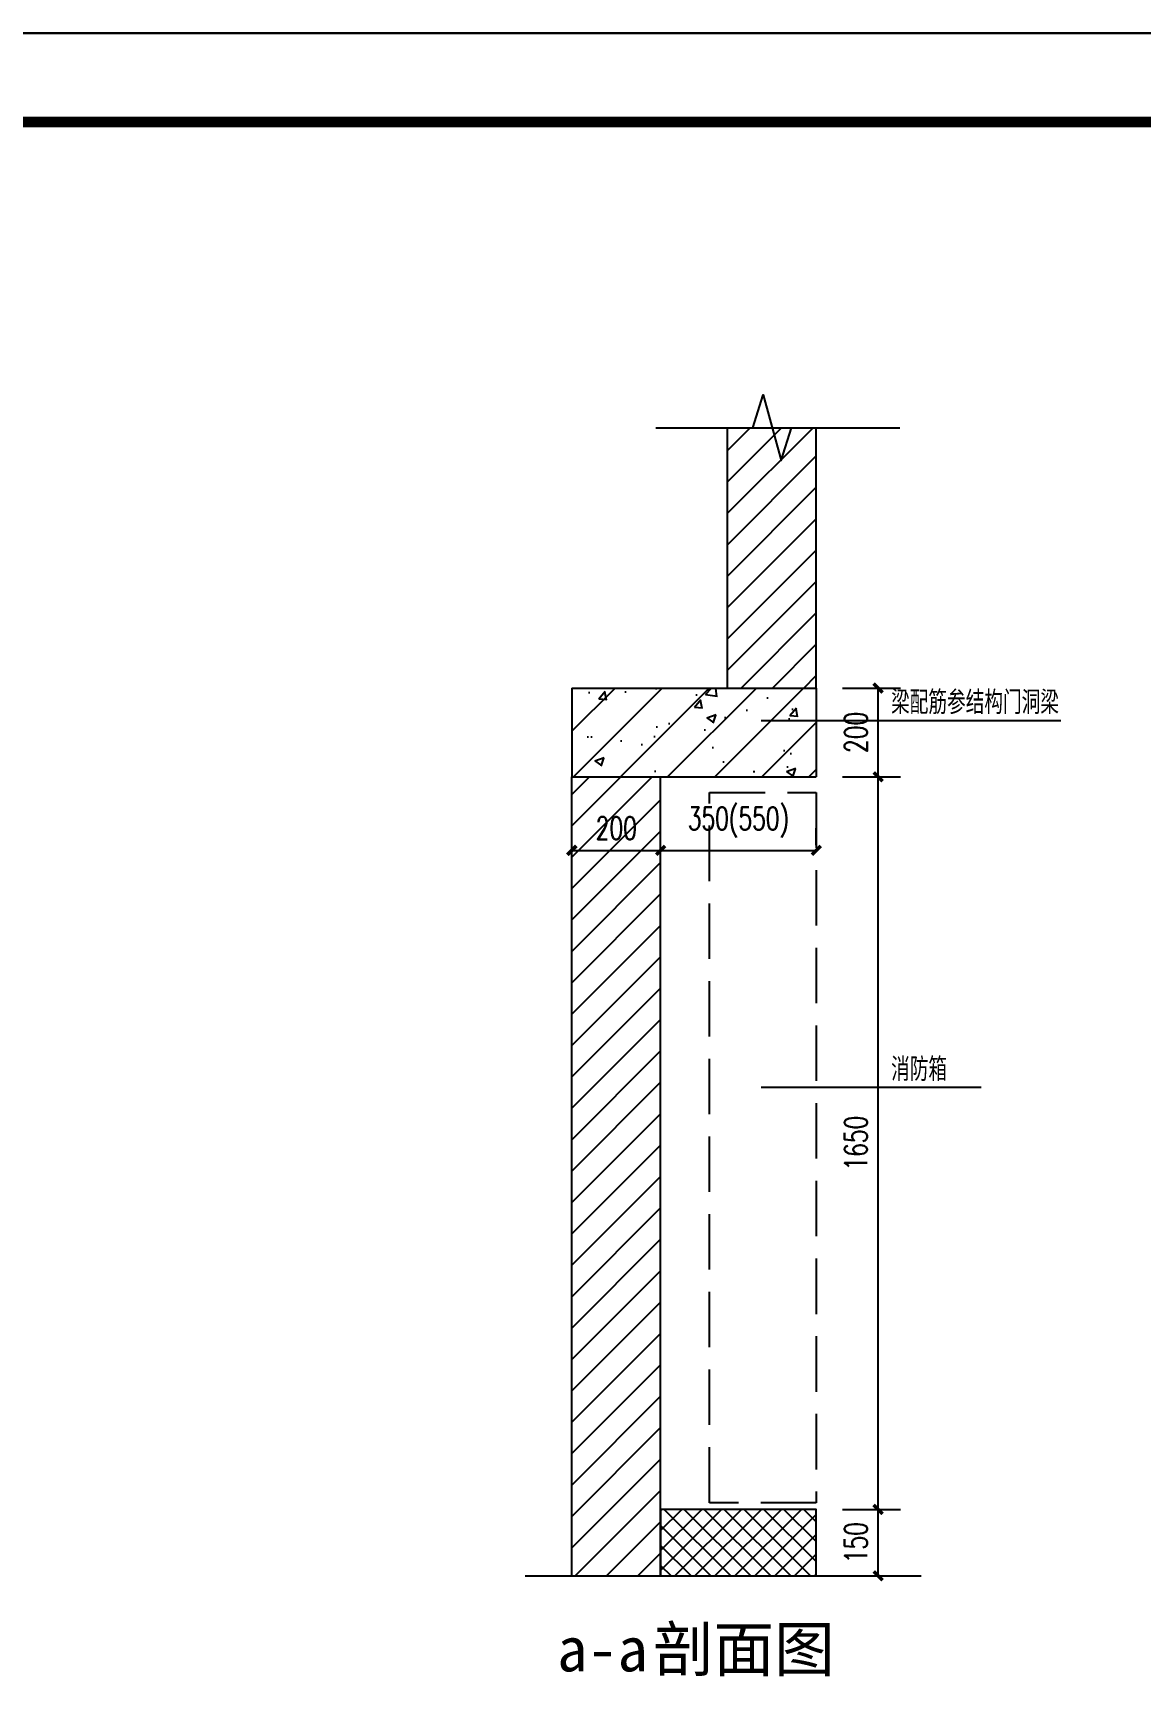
# Model space of a CAD drawing. Header units: millimetres. Extents: x 434053 to 1059003, y -2417481 to 936527.
# Drawn here: x 540633 to 543127, y -2317970 to -2314225 of the extents above; entities that cross this region are included whole.
import ezdxf

# ---------------------------------------------------------------- set-up
doc = ezdxf.new("R2010")
doc.units = ezdxf.units.MM
doc.header["$LTSCALE"] = 1000
doc.header["$MEASUREMENT"] = 0
doc.linetypes.add('DASH', pattern=[0.35, 0.25, -0.1])
doc.layers.get('Defpoints').update_dxf_attribs({"color": 6})
for name, color, linetype in [('1', 7, 'Continuous'), ('6-LOC', 7, 'Continuous'), ('A-ANNO-TTLB', 7, 'Continuous'), ('C-PLAN_TEXT', 3, 'Continuous'), ('CURTWALL-内分隔', 4, 'Continuous'), ('HATCH', 253, 'Continuous'), ('PUB_DIM', 83, 'Continuous'), ('PUB_HATCH', 8, 'Continuous'), ('PUB_TEXT', 7, 'Continuous'), ('PUB_TITLE', 4, 'Continuous'), ('WALL', 5, 'Continuous')]:
    doc.layers.add(name, color=color, linetype=linetype)
doc.styles.add('_TCH_DIM_T3', font='SIMPLEX', dxfattribs={"width": 0.705882, "bigfont": 'GBCBIG'})
doc.styles.add('ACHT', font='simhei.ttf')
doc.styles.add('B', font='romans.shx', dxfattribs={"bigfont": 'hztxt.shx'})
doc.dimstyles.new('_TCH_ARCH&&20', dxfattribs={"dimtxt": 51, "dimasz": 20, "dimexe": 50, "dimexo": 60, "dimgap": 24.5, "dimtad": 1, "dimdec": 0, "dimzin": 0, "dimdsep": 46, "dimtxsty": '_TCH_DIM_T3', "dimblk": 'ARCHTICK', "dimcen": 0.09, "dimclrt": 7, "dimazin": 2, "dimtfac": 1, "dimtdec": 0, "dimtix": 1, "dimtmove": 2, "dimatfit": 3, "dimfxl": 1, "dimtolj": 1, "dimtzin": 0, "dimarcsym": 0})
pattern_1 = [(45, (-1713816.564, -1462946.87), (-35.3553532, 35.3553532), [])]

# ---------------------------------------------------------------- blocks, each defined once
blk = doc.blocks.new('asdfdfsdh')
at = {"layer": 'A-ANNO-TTLB'}
blk.add_lwpolyline([(0, 42050), (29700, 42050), (29700, 0), (0, 0)], close=True, dxfattribs=at)
at = {"layer": 'A-ANNO-TTLB', "const_width": 60}
blk.add_lwpolyline([(500, 40800), (500, 500), (29200, 500), (29200, 40800)], close=True, dxfattribs=at)
blk = doc.blocks.new('_ArchTick')
at = {"color": 0, "linetype": 'ByBlock', "const_width": 0.4}
blk.add_lwpolyline([(-0.5, -0.5), (0.5, 0.5)], dxfattribs=at)
blk = doc.blocks.new('*D2506')
at = {"layer": 'Defpoints', "color": 0, "transparency": 16777216}
for p in [(2284.9, 2655.3), (2425.3, 2655.3), (2284.9, 2455.3)]:
    blk.add_point(p, dxfattribs=at)
at = {"layer": 'PUB_DIM', "color": 0, "lineweight": -2, "transparency": 16777216}
for p, q in [((2344.9, 2655.3), (2475.3, 2655.3)), ((2425.3, 2455.3), (2425.3, 2655.3)), ((2344.9, 2455.3), (2475.3, 2455.3))]:
    blk.add_line(p, q, dxfattribs=at)
at = {"layer": 'PUB_DIM', "color": 0, "lineweight": -2, "transparency": 16777216, "xscale": 20, "yscale": 20, "zscale": 20}
for p, rotation in [((2425.3, 2655.3), 90), ((2425.3, 2455.3), 270)]:
    blk.add_blockref('_ArchTick', p, dxfattribs=dict(at, rotation=rotation))
at = {"layer": 'PUB_DIM', "color": 7, "transparency": 16777216, "insert": (2375.3, 2555.3), "char_height": 51, "attachment_point": 5, "rotation": 90, "style": '_TCH_DIM_T3'}
blk.add_mtext('\\A1;200', dxfattribs=at)
blk = doc.blocks.new('*D2507')
at = {"layer": 'Defpoints', "color": 0, "transparency": 16777216}
for p in [(2284.9, 2455.3), (2425.3, 2455.3), (2284.9, 805.3)]:
    blk.add_point(p, dxfattribs=at)
at = {"layer": 'PUB_DIM', "color": 0, "lineweight": -2, "transparency": 16777216}
for p, q in [((2344.9, 2455.3), (2475.3, 2455.3)), ((2425.3, 805.3), (2425.3, 2455.3)), ((2344.9, 805.3), (2475.3, 805.3))]:
    blk.add_line(p, q, dxfattribs=at)
at = {"layer": 'PUB_DIM', "color": 0, "lineweight": -2, "transparency": 16777216, "xscale": 20, "yscale": 20, "zscale": 20}
for p, rotation in [((2425.3, 2455.3), 90), ((2425.3, 805.3), 270)]:
    blk.add_blockref('_ArchTick', p, dxfattribs=dict(at, rotation=rotation))
at = {"layer": 'PUB_DIM', "color": 7, "transparency": 16777216, "insert": (2375.3, 1630.3), "char_height": 51, "attachment_point": 5, "rotation": 90, "style": '_TCH_DIM_T3'}
blk.add_mtext('\\A1;1650', dxfattribs=at)
blk = doc.blocks.new('*D2508')
at = {"layer": 'Defpoints', "color": 0, "transparency": 16777216}
for p in [(2284.9, 805.3), (2425.3, 805.3), (2284.9, 655.3)]:
    blk.add_point(p, dxfattribs=at)
at = {"layer": 'PUB_DIM', "color": 0, "lineweight": -2, "transparency": 16777216}
for p, q in [((2344.9, 805.3), (2475.3, 805.3)), ((2425.3, 655.3), (2425.3, 805.3)), ((2344.9, 655.3), (2475.3, 655.3))]:
    blk.add_line(p, q, dxfattribs=at)
at = {"layer": 'PUB_DIM', "color": 0, "lineweight": -2, "transparency": 16777216, "xscale": 20, "yscale": 20, "zscale": 20}
for p, rotation in [((2425.3, 805.3), 90), ((2425.3, 655.3), 270)]:
    blk.add_blockref('_ArchTick', p, dxfattribs=dict(at, rotation=rotation))
at = {"layer": 'PUB_DIM', "color": 7, "transparency": 16777216, "insert": (2375.3, 730.3), "char_height": 51, "attachment_point": 5, "rotation": 90, "style": '_TCH_DIM_T3'}
blk.add_mtext('\\A1;150', dxfattribs=at)
blk = doc.blocks.new('*D2509')
at = {"layer": 'Defpoints', "color": 0, "transparency": 16777216}
for p in [(2285.9, 2289.7), (1935.5, 2241.6), (2285.9, 2241.6)]:
    blk.add_point(p, dxfattribs=at)
at = {"layer": 'PUB_DIM', "color": 0, "lineweight": -2, "transparency": 16777216}
for p, q in [((1935.5, 2301.6), (1935.5, 2339.7)), ((2285.9, 2301.6), (2285.9, 2339.7)), ((1935.5, 2289.7), (2285.9, 2289.7))]:
    blk.add_line(p, q, dxfattribs=at)
at = {"layer": 'PUB_DIM', "color": 0, "lineweight": -2, "transparency": 16777216, "xscale": 20, "yscale": 20, "zscale": 20, "rotation": 180}
blk.add_blockref('_ArchTick', (1935.5, 2289.7), dxfattribs=at)
at = {"layer": 'PUB_DIM', "color": 0, "lineweight": -2, "transparency": 16777216, "xscale": 20, "yscale": 20, "zscale": 20}
blk.add_blockref('_ArchTick', (2285.9, 2289.7), dxfattribs=at)
at = {"layer": 'PUB_DIM', "color": 7, "transparency": 16777216, "insert": (2110.7, 2353), "char_height": 51, "attachment_point": 5, "style": '_TCH_DIM_T3'}
blk.add_mtext('\\A1;350(550)', dxfattribs=at)
blk = doc.blocks.new('*D2510')
at = {"layer": 'Defpoints', "color": 0, "transparency": 16777216}
for p in [(1935.5, 2289.7), (1735.5, 2241.6), (1935.5, 2241.6)]:
    blk.add_point(p, dxfattribs=at)
at = {"layer": 'PUB_DIM', "color": 0, "lineweight": -2, "transparency": 16777216}
for p, q in [((1735.5, 2301.6), (1735.5, 2339.7)), ((1935.5, 2301.6), (1935.5, 2339.7)), ((1735.5, 2289.7), (1935.5, 2289.7))]:
    blk.add_line(p, q, dxfattribs=at)
at = {"layer": 'PUB_DIM', "color": 0, "lineweight": -2, "transparency": 16777216, "xscale": 20, "yscale": 20, "zscale": 20, "rotation": 180}
blk.add_blockref('_ArchTick', (1735.5, 2289.7), dxfattribs=at)
at = {"layer": 'PUB_DIM', "color": 0, "lineweight": -2, "transparency": 16777216, "xscale": 20, "yscale": 20, "zscale": 20}
blk.add_blockref('_ArchTick', (1935.5, 2289.7), dxfattribs=at)
at = {"layer": 'PUB_DIM', "color": 7, "transparency": 16777216, "insert": (1835.5, 2339.7), "char_height": 51, "attachment_point": 5, "style": '_TCH_DIM_T3'}
blk.add_mtext('\\A1;200', dxfattribs=at)
blk = doc.blocks.new('A$C751A6A10')
at = {"layer": 'HATCH'}
h = blk.add_hatch(dxfattribs=at)
h.set_pattern_fill('ANSI37', color=256, scale=20, style=0)
h.set_pattern_definition([(45, (-556840.252, -123962.243), (-22.4506403, 22.4506403), []), (135, (-556840.252, -123962.243), (-22.4506403, -22.4506403), [])])
h.paths.add_polyline_path([(1935.5, 655.3), (2285.9, 655.3), (2285.9, 805.3), (1935.5, 805.3)])
at = {"layer": 'PUB_HATCH'}
h = blk.add_hatch(dxfattribs=at)
h.set_pattern_fill('普通砖', color=256, scale=20, style=0)
h.set_pattern_definition(pattern_1)
h.paths.add_polyline_path([(2085.9, 2655.3), (2285.9, 2655.3), (2285.9, 3241.7), (2085.9, 3241.7)])
h = blk.add_hatch(dxfattribs=at)
h.set_pattern_fill('钢筋混凝土', color=256, scale=30, style=0)
h.set_pattern_definition([(45, (-1713816.564, -1462982.77), (-53.0330086, 53.0330086), []), (50, (-1713816.56, -1462982.77), (215.178055, -18.82564), [22.5, -247.5]), (355, (-1713816.56, -1462982.77), (-41.6254, 225.65764), [18, -198]), (100.4514, (-1713798.63, -1462984.34), (173.552815, 206.831863), [19.122057, -210.342634]), (46.1842, (-1713816.56, -1462922.77), (320.172315, -49.655704), [33.75, -371.25]), (96.6356, (-1713789.88, -1462926.9), (280.39881, 292.23536), [28.683086, -315.5139]), (351.1842, (-1713816.56, -1462922.77), (280.398584, 292.23558), [27, -297]), (21, (-1713786.56, -1462937.77), (179.072116, -120.785667), [22.5, -247.5]), (326, (-1713786.56, -1462937.77), (72.9946, 217.545014), [18, -198]), (71.4514, (-1713771.64, -1462947.84), (252.066789, 96.759149), [19.122057, -210.342634]), (37.5, (-1713816.564, -1462982.77), (3.6479566, 99.8681561), [0, -195.6, 0, -201, 0, -198.75]), (7.5, (-1713816.56, -1462982.77), (78.920861, 118.3235136), [0, -114.6, 0, -191.1, 0, -75.75]), (327.5, (-1713883.464, -1462982.77), (160.1467309, -6.7664615), [0, -75, 0, -234, 0, -310.5]), (317.5, (-1713913.46, -1462982.77), (174.955851, 30.031495), [0, -97.5, 0, -155.4, 0, -220.5])])
h.paths.add_polyline_path([(1735.5, 2455.3), (2285.9, 2455.3), (2285.9, 2655.3), (1735.5, 2655.3)])
h = blk.add_hatch(dxfattribs=at)
h.set_pattern_fill('普通砖', color=256, scale=20, style=0)
h.set_pattern_definition(pattern_1)
h.paths.add_polyline_path([(1935.5, 655.3), (1935.5, 2455.3), (1735.5, 2455.3), (1735.5, 655.3)])
at = {"layer": 'C-PLAN_TEXT'}
for points in [[(1924.6, 3241.7), (2143, 3241.7), (2166.5, 3315.7), (2206.8, 3167.8), (2230.3, 3241.7), (2474.4, 3241.7)], [(1630.6, 655.3), (2522.4, 655.3)]]:
    blk.add_lwpolyline(points, dxfattribs=at)
at = {"layer": 'HATCH'}
blk.add_lwpolyline([(1935.5, 655.3), (2285.9, 655.3), (2285.9, 805.3), (1935.5, 805.3)], close=True, dxfattribs=at)
at = {"layer": 'PUB_DIM'}
for p, q in [((2837, 2581.7), (2162.2, 2581.7)), ((2657, 1755.3), (2162.2, 1755.3))]:
    blk.add_line(p, q, dxfattribs=at)
at = {"layer": 'PUB_TEXT', "linetype": 'DASH', "ltscale": 0.5}
blk.add_lwpolyline([(2285.9, 2420.3), (2285.9, 820.3), (2045.9, 820.3), (2045.9, 2420.3)], close=True, dxfattribs=at)
at = {"layer": 'WALL'}
for p, q in [((2085.9, 2655.3), (2085.9, 3241.7)), ((2085.9, 3241.7), (2285.9, 3241.7)), ((2285.9, 2655.3), (2285.9, 3241.7)), ((1735.5, 2655.3), (2285.9, 2655.3)), ((1735.5, 2655.3), (1735.5, 2455.3)), ((2285.9, 2655.3), (2285.9, 2455.3)), ((1735.5, 655.3), (1735.5, 2455.3)), ((1735.5, 2455.3), (2285.9, 2455.3)), ((1935.5, 655.3), (1935.5, 2455.3)), ((1735.5, 655.3), (1935.5, 655.3))]:
    blk.add_line(p, q, dxfattribs=at)
at = {"layer": '1', "style": 'ACHT'}
for s, p in [('剖面图', (1918.3, 440.4)), ('a-a', (1702.5, 440.4))]:
    blk.add_text(s, height=100, dxfattribs=at).set_placement(p)
at = {"layer": '6-LOC', "color": 0, "style": 'B', "width": 0.8}
for s, p in [('梁配筋参结构门洞梁', (2454.5, 2596.6)), ('消防箱', (2454.5, 1770.2))]:
    blk.add_text(s, height=52.5, dxfattribs=at).set_placement(p)
at = {"layer": 'PUB_DIM'}
for p1, p2, distance, picture, middle in [((2284.9, 2455.3), (2284.9, 2655.3), -140.4, '*D2506', (2375.3, 2555.3)), ((2284.9, 805.3), (2284.9, 2455.3), -140.4, '*D2507', (2375.3, 1630.3)), ((1735.5, 2241.6), (1935.5, 2241.6), 48, '*D2510', (1835.5, 2339.7)), ((2284.9, 655.3), (2284.9, 805.3), -140.4, '*D2508', (2375.3, 730.3))]:
    dim = blk.add_aligned_dim(p1=p1, p2=p2, distance=distance, dimstyle='_TCH_ARCH&&20', dxfattribs=at)
    dim.commit()
    dim.dimension.update_dxf_attribs({"geometry": picture, "text_midpoint": middle})
dim = blk.add_aligned_dim(p1=(1935.5, 2241.6), p2=(2285.9, 2241.6), distance=48, text='350(550)', dimstyle='_TCH_ARCH&&20', dxfattribs=at)
dim.commit()
dim.dimension.update_dxf_attribs({"geometry": '*D2509', "text_midpoint": (2110.7, 2353)})

msp = doc.modelspace()

# ---------------------------------------------------------------- linework, layer by layer
msp.add_lwpolyline([(529300.9, -2314424.8), (544120.9, -2314424.8), (544120.9, -2323034.8), (529300.9, -2323034.8)], close=True)
at = {"layer": 'PUB_TITLE'}
msp.add_lwpolyline([(528800.9, -2326104.8), (545620.9, -2326104.8), (545620.9, -2314224.8), (528800.9, -2314224.8)], close=True, dxfattribs=at)

# ---------------------------------------------------------------- block references
at = {"xscale": 0.4, "yscale": 0.4, "zscale": 0.4, "rotation": 90}
msp.add_blockref('asdfdfsdh', (545620.9, -2326104.8), dxfattribs=at)
at = {"layer": 'CURTWALL-内分隔'}
msp.add_blockref('A$C751A6A10', (540110.3, -2318355), dxfattribs=at)

doc.saveas('drawing.dxf')
